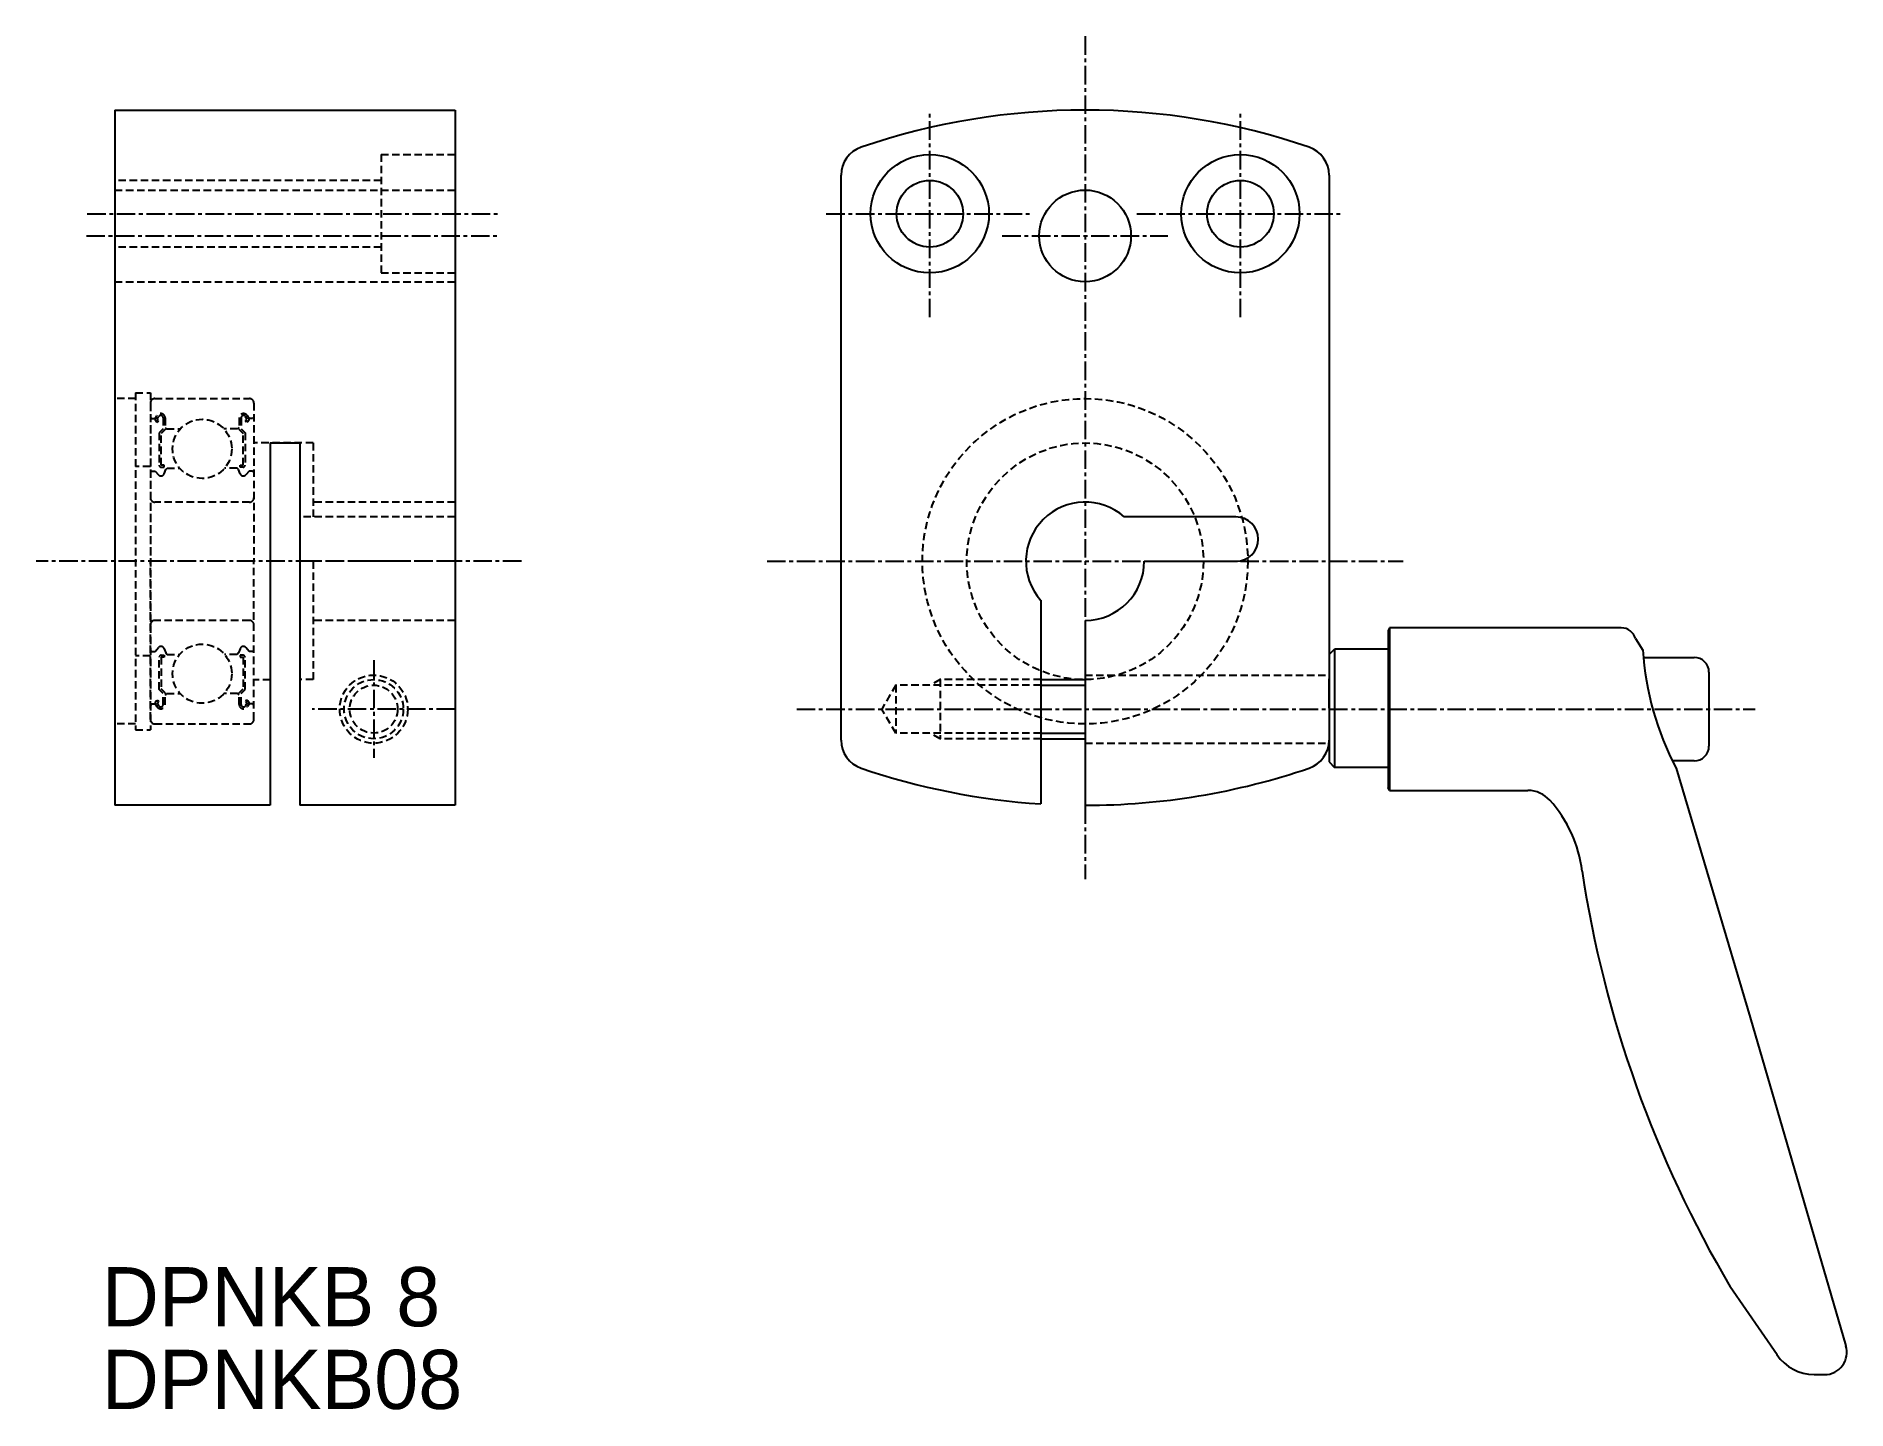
# Model space of a CAD drawing. Extents: x 40 to 162, y 75 to 168.
import ezdxf

# ---------------------------------------------------------------- set-up
doc = ezdxf.new("R2010")
doc.units = 0
doc.linetypes.add('CENTER', pattern=[2, 1.25, -0.25, 0.25, -0.25])
doc.linetypes.add('DASHED', pattern=[0.75, 0.5, -0.25])
doc.layers.get('0').update_dxf_attribs({"linetype": 'CONTINUOUS'})
doc.layers.add('CENTER', color=1, linetype='CENTER')

msp = doc.modelspace()

# ---------------------------------------------------------------- linework, layer by layer
for p, q in [((45, 162.62), (68, 162.62)), ((45, 162.62), (45, 115.62)), ((68, 162.62), (68, 115.62)), ((55.5, 140.12), (57.5, 140.12)), ((120.8, 135.12), (113.24, 135.12)), ((55.5, 115.62), (45, 115.62)), ((68, 115.62), (57.5, 115.62)), ((154.22, 83.07), (157.38, 78.48))]:
    msp.add_line(p, q)
at = {"color": 3, "linetype": 'DASHED'}
for p, q in [((63, 159.62), (68, 159.62)), ((63, 159.62), (63, 151.62)), ((63, 157.87), (45, 157.87)), ((45, 157.22), (68, 157.22)), ((63, 153.37), (45, 153.37)), ((45, 151.02), (68, 151.02)), ((63, 151.62), (68, 151.62)), ((46.4, 143.52), (46.4, 120.72)), ((46.4, 143.52), (47.4, 143.52)), ((47.4, 143.52), (47.4, 120.72)), ((46.4, 143.12), (45, 143.12)), ((47.4, 142.82), (47.4, 132.12)), ((47.7, 143.12), (54.1, 143.12)), ((54.4, 142.82), (54.4, 132.12)), ((47.4, 141.87), (47.5, 141.77)), ((47.5, 141.77), (47.73, 141.77)), ((47.73, 141.77), (47.84, 141.96)), ((47.78, 141.59), (47.9, 141.53)), ((47.85, 141.71), (47.96, 141.89)), ((47.96, 141.64), (47.85, 141.71)), ((47.9, 141.53), (47.96, 141.64)), ((48.27, 141.07), (48, 140.81)), ((48, 140.81), (48, 138.62)), ((48.4, 141.02), (48.13, 140.75)), ((48.27, 141.81), (48.27, 141.07)), ((48.4, 141.81), (48.4, 141.02)), ((48.4, 141.17), (48.5, 141.07)), ((48.5, 141.07), (49.42, 141.07)), ((53.3, 141.07), (52.37, 141.07)), ((53.4, 141.17), (53.3, 141.07)), ((53.4, 141.81), (53.4, 141.02)), ((53.4, 141.02), (53.67, 140.75)), ((53.53, 141.81), (53.53, 141.07)), ((53.53, 141.07), (53.8, 140.81)), ((53.8, 140.81), (53.8, 138.62)), ((53.83, 141.64), (53.95, 141.71)), ((53.9, 141.53), (53.83, 141.64)), ((53.95, 141.71), (53.84, 141.89)), ((54.02, 141.59), (53.9, 141.53)), ((54.07, 141.77), (53.96, 141.96)), ((54.3, 141.77), (54.07, 141.77)), ((54.4, 141.87), (54.3, 141.77)), ((48.13, 138.62), (48.13, 140.75)), ((53.67, 138.62), (53.67, 140.75)), ((58.4, 140.12), (54.4, 140.12)), ((58.4, 140.12), (58.4, 135.12)), ((47.4, 138.52), (46.4, 138.52)), ((48.33, 138.62), (48.13, 138.62)), ((48.13, 138.49), (48.33, 138.49)), ((48.33, 138.49), (48.33, 138.62)), ((48.44, 138.33), (48.54, 138.42)), ((48.54, 138.42), (49.38, 138.42)), ((53.26, 138.42), (52.42, 138.42)), ((53.36, 138.33), (53.26, 138.42)), ((53.47, 138.62), (53.67, 138.62)), ((53.47, 138.49), (53.47, 138.62)), ((53.67, 138.49), (53.47, 138.49)), ((47.4, 138.12), (47.5, 138.22)), ((47.5, 138.22), (47.73, 138.22)), ((47.73, 138.22), (47.95, 137.96)), ((48.33, 138.04), (48.44, 138.33)), ((53.47, 138.04), (53.36, 138.33)), ((54.07, 138.22), (53.85, 137.96)), ((54.3, 138.22), (54.07, 138.22)), ((54.4, 138.12), (54.3, 138.22)), ((54.1, 136.12), (47.7, 136.12)), ((68, 136.12), (58.4, 136.12)), ((68, 135.12), (57.5, 135.12)), ((47.4, 121.42), (47.4, 132.12)), ((54.4, 121.42), (54.4, 132.12)), ((68, 132.12), (57.5, 132.12)), ((58.4, 132.12), (58.4, 124.12)), ((54.1, 128.12), (47.7, 128.12)), ((68, 128.12), (58.4, 128.12)), ((47.4, 126.12), (47.5, 126.02)), ((47.73, 126.02), (47.95, 126.29)), ((48.33, 126.21), (48.44, 125.92)), ((53.47, 126.21), (53.36, 125.92)), ((54.07, 126.02), (53.85, 126.29)), ((54.4, 126.12), (54.3, 126.02)), ((54.4, 126.77), (54.4, 126.77)), ((47.4, 125.72), (46.4, 125.72)), ((47.5, 126.02), (47.73, 126.02)), ((48, 123.44), (48, 125.63)), ((48.13, 125.76), (48.33, 125.76)), ((48.13, 125.63), (48.13, 123.5)), ((48.33, 125.63), (48.13, 125.63)), ((48.33, 125.76), (48.33, 125.63)), ((48.44, 125.92), (48.54, 125.82)), ((48.54, 125.82), (49.38, 125.82)), ((53.26, 125.82), (52.42, 125.82)), ((53.36, 125.92), (53.26, 125.82)), ((53.67, 125.76), (53.47, 125.76)), ((53.47, 125.76), (53.47, 125.63)), ((53.47, 125.63), (53.67, 125.63)), ((53.67, 125.63), (53.67, 123.5)), ((53.8, 123.44), (53.8, 125.63)), ((54.3, 126.02), (54.07, 126.02)), ((55.5, 124.11), (54.4, 124.1)), ((54.4, 124.1), (54.4, 124.1)), ((58.4, 124.12), (57.5, 124.12)), ((97.8, 123.75), (96.85, 122.12)), ((97.8, 123.75), (97.8, 120.5)), ((107.6, 123.75), (97.8, 123.75)), ((100.8, 124.12), (100.14, 123.75)), ((100.8, 124.12), (100.8, 120.12)), ((107.6, 124.12), (100.8, 124.12)), ((110.6, 124.42), (127.1, 124.42)), ((47.4, 122.37), (47.5, 122.47)), ((47.5, 122.47), (47.73, 122.47)), ((47.73, 122.47), (47.84, 122.29)), ((47.78, 122.66), (47.9, 122.72)), ((47.96, 122.61), (47.85, 122.54)), ((47.85, 122.54), (47.96, 122.36)), ((47.9, 122.72), (47.96, 122.61)), ((48.27, 123.17), (48, 123.44)), ((48.4, 123.23), (48.13, 123.5)), ((48.27, 122.44), (48.27, 123.17)), ((48.4, 122.44), (48.4, 123.23)), ((48.4, 123.07), (48.5, 123.17)), ((48.5, 123.17), (49.42, 123.17)), ((53.3, 123.17), (52.37, 123.17)), ((53.4, 123.07), (53.3, 123.17)), ((53.4, 123.23), (53.67, 123.5)), ((53.4, 122.44), (53.4, 123.23)), ((53.53, 123.17), (53.8, 123.44)), ((53.53, 122.44), (53.53, 123.17)), ((53.9, 122.72), (53.83, 122.61)), ((53.83, 122.61), (53.95, 122.54)), ((53.95, 122.54), (53.84, 122.36)), ((54.02, 122.66), (53.9, 122.72)), ((54.07, 122.47), (53.96, 122.29)), ((54.3, 122.47), (54.07, 122.47)), ((54.4, 122.37), (54.3, 122.47)), ((97.8, 120.5), (96.85, 122.12)), ((46.4, 121.12), (45, 121.12)), ((46.4, 120.72), (47.4, 120.72)), ((47.7, 121.12), (54.1, 121.12)), ((107.6, 120.5), (97.8, 120.5)), ((100.8, 120.12), (100.14, 120.5)), ((107.6, 120.12), (100.8, 120.12)), ((110.6, 119.82), (127.09, 119.82))]:
    msp.add_line(p, q, dxfattribs=at)
at = {"color": 7, "linetype": 'CONTINUOUS'}
for p, q in [((94.1, 120.03), (94.1, 158.22)), ((127.1, 158.22), (127.1, 120.03)), ((55.5, 140.12), (55.5, 115.62)), ((57.5, 140.12), (57.5, 115.62)), ((114.6, 132.12), (120.9, 132.13)), ((107.6, 129.48), (107.6, 115.72)), ((110.6, 128.12), (110.6, 115.62)), ((131.18, 127.62), (131.1, 127.42)), ((131.1, 127.42), (131.1, 126.18)), ((131.18, 127.62), (131.18, 116.62)), ((146.85, 127.62), (131.18, 127.62)), ((127.1, 125.82), (127.46, 126.18)), ((127.46, 126.18), (127.46, 118.18)), ((131.1, 126.18), (127.46, 126.18)), ((131.1, 126.18), (131.1, 118.18)), ((147.81, 126.9), (148.31, 126.12)), ((127.1, 125.82), (127.1, 124.18)), ((148.34, 125.62), (151.78, 125.62)), ((107.6, 124.12), (110.6, 124.12)), ((127.1, 122.18), (127.1, 124.18)), ((152.78, 124.62), (152.78, 119.62)), ((127.1, 122.18), (127.1, 120.18)), ((107.6, 120.12), (110.6, 120.12)), ((127.1, 120.18), (127.1, 118.55)), ((127.1, 118.55), (127.46, 118.18)), ((131.1, 118.18), (127.46, 118.18)), ((131.1, 118.18), (131.1, 116.83)), ((151.78, 118.62), (150.3, 118.62)), ((150.56, 118.12), (155.56, 101.27)), ((131.18, 116.62), (131.1, 116.83)), ((131.18, 116.62), (140.54, 116.62)), ((155.56, 101.27), (162.03, 79.08)), ((159.89, 77.12), (160.6, 77.12))]:
    msp.add_line(p, q, dxfattribs=at)
at = {"color": 3, "linetype": 'CONTINUOUS'}
for p, q in [((107.6, 123.75), (110.6, 123.75)), ((107.6, 120.5), (110.6, 120.5))]:
    msp.add_line(p, q, dxfattribs=at)
at = {"color": 7, "linetype": 'CONTINUOUS'}
for centre, radius in [((100.1, 155.62), 4), ((121.1, 155.62), 4), ((100.1, 155.62), 2.25), ((110.6, 154.12), 3.1), ((121.1, 155.62), 2.25)]:
    msp.add_circle(centre, radius, dxfattribs=at)
at = {"color": 3, "linetype": 'DASHED'}
for centre, radius in [((110.6, 132.12), 11), ((50.9, 139.72), 2), ((110.6, 132.12), 8), ((50.9, 124.52), 2), ((62.5, 122.12), 2.3), ((62.5, 122.12), 2), ((62.5, 122.12), 1.62)]:
    msp.add_circle(centre, radius, dxfattribs=at)
at = {"color": 7, "linetype": 'CONTINUOUS'}
for centre, radius, start, end in [((110.6, 115.75), 46.88, 71.1483, 108.8517), ((96.1, 158.22), 2, 108.8517, 180), ((125.1, 158.22), 2, 0, 71.1483), ((120.8, 133.62), 1.5, 270, 90), ((146.85, 126.62), 1, 15.7247, 90), ((167.99, 127.35), 19.72, 183.5609, 207.8891), ((151.78, 124.62), 1, 0, 90), ((96.1, 120.03), 2, 180, 251.1483), ((125.1, 120.03), 2, 288.8517, 0), ((125.1, 120.03), 2, 288.8517, 0), ((151.78, 119.62), 1, 270, 0), ((110.6, 162.5), 46.88, 251.1483, 266.3306), ((110.6, 162.5), 46.88, 270, 288.8517), ((221.91, 123.03), 78.61, 188.6792, 210.5532), ((160.6, 78.62), 1.5, 270.0642, 17.5744)]:
    msp.add_arc(centre, radius, start, end, dxfattribs=at)
at = {"color": 3, "linetype": 'DASHED'}
for centre, radius, start, end in [((47.7, 142.82), 0.3, 90, 180), ((48.1, 141.81), 0.299, 0, 150.0002), ((53.7, 141.81), 0.299, 29.9998, 180), ((54.1, 142.82), 0.3, 0, 90), ((47.85, 141.71), 0.133, 149.9969, 240.0013), ((48.1, 141.81), 0.166, 0, 150.0044), ((53.7, 141.81), 0.166, 29.9956, 180), ((53.95, 141.71), 0.133, 299.9987, 30.0031), ((48.13, 138.62), 0.133, 180, 270), ((53.67, 138.62), 0.133, 270, 359.9999), ((48.12, 138.11), 0.224, 220.001, 343.1517), ((53.68, 138.11), 0.224, 196.8483, 319.999), ((47.7, 136.42), 0.3, 180, 270), ((54.1, 136.42), 0.3, 270, 0), ((47.7, 127.82), 0.3, 90, 180), ((54.1, 127.82), 0.3, 0, 90), ((48.12, 126.14), 0.224, 16.8483, 139.999), ((53.68, 126.14), 0.224, 40.001, 163.1517), ((48.13, 125.63), 0.133, 90, 179.9999), ((53.67, 125.63), 0.133, 0.0001, 90), ((47.85, 122.54), 0.133, 119.9987, 210.0031), ((48.1, 122.44), 0.299, 209.9998, 0), ((48.1, 122.44), 0.166, 209.9956, 0), ((53.7, 122.44), 0.299, 180, 330.0002), ((53.7, 122.44), 0.166, 180, 330.0044), ((53.95, 122.54), 0.133, 329.9969, 60.0013), ((47.7, 121.42), 0.3, 180, 270), ((54.1, 121.42), 0.3, 270, 0)]:
    msp.add_arc(centre, radius, start, end, dxfattribs=at)
for centre, radius, start, end in [((110.6, 132.12), 4, 48.5904, 221.4096), ((110.6, 132.12), 4, 270, 0), ((140.54, 114.62), 2, 42.1359, 90), ((135.58, 110.14), 8.68, 6.7854, 42.1359), ((159.89, 80.12), 3, 213.1529, 270.0642)]:
    msp.add_arc(centre, radius, start, end)
at = {"layer": 'CENTER', "color": 1, "linetype": 'CENTER'}
for p, q in [((110.6, 167.62), (110.6, 110.62)), ((100.1, 148.62), (100.1, 162.62)), ((121.1, 148.62), (121.1, 162.62)), ((43.13, 155.62), (71, 155.62)), ((93.1, 155.62), (107.1, 155.62)), ((114.1, 155.62), (128.1, 155.62)), ((43.08, 154.12), (71, 154.12)), ((105, 154.12), (116.2, 154.12)), ((72.49, 132.12), (39.68, 132.12)), ((89.1, 132.12), (132.1, 132.12)), ((62.5, 125.43), (62.5, 118.82)), ((68, 122.12), (58.35, 122.12)), ((91.1, 122.12), (155.9, 122.12))]:
    msp.add_line(p, q, dxfattribs=at)

# ---------------------------------------------------------------- texts
at = {"color": 7, "linetype": 'CONTINUOUS'}
for s, p in [('DPNKB 8', (44.11, 80.39)), ('DPNKB08', (44.11, 74.8))]:
    msp.add_text(s, height=4, dxfattribs=at).set_placement(p)

doc.saveas('drawing.dxf')
